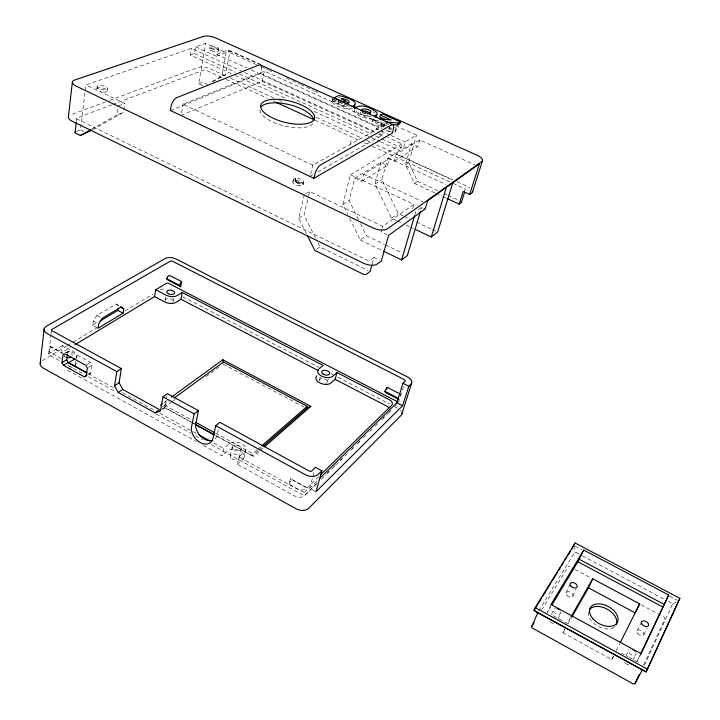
<?xml version="1.0" encoding="UTF-8"?>
<svg xmlns="http://www.w3.org/2000/svg" width="720" height="720" viewBox="0 0 720 720"><rect width="100%" height="100%" fill="white"/><g stroke="black" fill="none" stroke-linecap="round" stroke-linejoin="round"><path stroke-width="0.54" stroke-dasharray="3.6 2.7" d="M295.515 180.594L295.722 178.389L294.912 180.657A5.31 2.34 13.9 0 0 295.749 184.896A5.31 2.34 13.9 0 0 303.201 184.149A5.31 2.34 13.9 0 0 295.515 180.594L296.694 182.376L303.066 184.716M302.04 182.466L296.694 182.376L296.865 180.621M48.654 354.114L49.059 350.712M64.035 354.357L49.608 346.176L50.877 335.322M51.003 334.242L51.516 329.913M76.356 121.572L76.734 118.35M76.599 131.436L80.505 129.906L85.14 91.629M85.275 90.522L85.941 84.987L191.457 48.321L243.549 71.982M75.861 358.137A9.099 5.148 6.4 0 0 73.602 351.594L62.523 345.519L61.614 352.818L70.2 347.625M96.858 89.1L97.155 86.796M67.482 353.754L67.734 351.738L69.669 350.946L90.531 362.385L92.016 365.058L90.864 373.086L88.083 374.877M107.118 90.81L107.397 88.686A5.211 2.052 10.3 0 0 100.044 85.527A5.211 2.052 10.3 0 0 99.378 89.019A5.211 2.052 10.3 0 0 107.397 88.686M672.345 604.53L644.166 665.901M76.59 358.281L76.869 356.193M91.683 129.15L117.189 114.795L118.107 108.117M338.751 100.944L338.211 103.374L341.235 105.354A4.266 1.629 14.8 0 0 344.043 105.966L347.49 105.309M97.155 327.798L92.7 325.404L93.312 321.012L96.858 315.387L116.19 304.011L119.709 305.883M123.822 110.115L124.758 103.473L99.864 91.539A5.202 2.061 10.3 0 0 107.109 90.882A5.202 2.061 10.3 0 0 100.512 87.741A5.202 2.061 10.3 0 0 97.911 90.603L85.941 84.987M231.246 73.674L190.332 55.017L191.457 48.321M181.494 113.112L183.6 100.593M190.332 55.017L194.445 53.559L195.579 46.89L205.713 43.362L226.116 52.569L221.769 76.194L209.484 82.944M202.968 85.662L198.702 83.691L205.713 43.362M165.267 299.907L165.816 296.766M209.439 48.879L209.79 46.881M195.579 46.89L216.171 56.223L216.531 54.207L228.447 49.869L260.109 64.125M173.124 301.356L173.691 298.224M218.277 50.85L218.637 48.852M256.644 64.728L228.078 51.849L228.447 49.869M212.535 81.873L225.657 74.664L230.031 51.138L258.714 64.053M190.539 421.938L164.088 407.403L164.502 405.189L168.975 401.913M162.126 409.752L164.754 407.817L166.986 395.856M170.406 110.493L260.739 73.593L261.567 69.345A7.407 3.294 -67.8 0 0 261.459 66.411M181.125 115.317L262.269 81.324L265.032 67.743M218.322 429.732L217.17 435.015A12.978 9.189 50.6 0 1 214.389 439.407M203.265 445.401L221.958 455.751L223.596 448.452L229.203 443.781A9.234 5.778 11.8 0 1 241.803 443.727A9.234 5.778 11.8 0 1 244.413 452.142L238.887 456.885L237.186 464.175L294.534 495.927A7.452 4.833 14.6 0 0 304.605 495.711L316.521 483.984M230.22 455.949L232.272 447.003M292.851 181.953L293.364 179.721M239.22 457.821L241.308 448.893M303.183 184.41L303.705 182.178M306.351 233.586L298.71 218.34L304.281 194.679M310.617 174.258L313.632 161.496M244.062 457.29L245.772 450.036M315.504 237.978L304.029 215.064L308.358 196.875M308.61 195.804L309.636 191.52L382.68 226.314L413.847 204.39L350.451 174.753L342.837 204.48L347.706 214.353M331.884 101.43L332.658 98.721L331.884 101.43C334.044 105.975 340.443 107.028 344.979 108.45A9.414 3.6 14.8 0 0 349.083 108.81L352.386 108.27M256.977 450L252.792 453.636L252.261 455.85L253.656 456.327L259.542 451.179M350.289 144.27L351.189 140.706M358.515 219.645L349.11 200.502L354.906 178.092L380.835 162.306L387.495 165.375L389.385 158.472L446.112 184.509M384.066 126.774L372.321 121.464L372.834 119.493L374.175 118.764M372.321 121.464L374.337 120.366L374.85 118.404M354.906 178.092L361.773 181.305L363.636 174.195L389.385 158.472M377.793 122.382L378.243 120.672M390.177 135.099L376.164 128.745L376.695 126.72L384.021 122.67M382.059 121.509L381.537 123.48L386.946 124.002M380.853 127.224L381.762 123.786M317.862 171.864L381.564 135.522L382.653 131.436M383.742 127.359L384.741 123.597M303.723 492.219L289.017 484.209L290.529 478.548L306.918 487.71L307.566 488.277L306.234 490.617M319.464 380.007L320.301 376.884M389.493 127.008L388.962 128.988L391.077 127.791M396.495 220.527L391.527 218.178L374.976 184.077L380.835 162.306M403.308 215.847L398.25 213.471L381.906 179.676L387.783 158.076L400.014 150.624L401.886 143.883L387.585 137.385M327.375 382.068L328.221 378.945M395.694 131.247L396.243 129.24M387.783 158.076L394.389 161.109L396.279 154.26L419.733 139.932L474.903 164.835M381.816 138.834L403.317 148.617L405.189 141.903L416.484 135.117L395.991 125.892M315.054 491.319L309.618 488.322L314.595 470.457M372.195 263.916L373.995 257.463L379.485 260.127M381.906 229.095L381.132 231.885L388.557 235.431M382.167 228.168L382.68 226.314M434.808 192.834L414.477 183.438L405.504 164.691L411.417 143.685L417.834 146.592L419.733 139.932M437.904 190.701L417.6 181.332L408.69 162.675L416.484 135.117M412.587 208.692L413.847 204.39M414.9 214.668L415.845 211.437L421.641 207.279L425.187 208.944M421.011 209.421L421.641 207.279M398.664 402.084L399.501 399.429M400.563 396.063L403.74 385.965M550.98 604.503L547.362 612.549L550.818 606.798M551.538 614.367L553.635 609.732M566.064 592.83L569.826 584.568M558.117 618.723L560.664 613.17M572.859 596.124L576.126 589.032M643.518 665.262L664.947 618.849A1.908 1.161 30 0 0 663.759 616.896L660.798 615.321M613.638 655.929L611.784 659.619L562.941 632.709L564.66 629.001M629.127 657.369L636.948 661.653L639.81 655.569M611.784 659.619L613.764 655.641M616.248 650.664L619.884 643.473M637.011 630.837L641.169 622.683M625.995 655.929L628.812 650.421M643.788 634.698L647.064 628.362M632.997 659.979L635.85 654.471M636.948 661.653L641.097 653.688M562.941 632.709L565.155 628.812M567.936 623.934L571.266 618.075M570.564 617.616L567.243 623.448L552.096 615.141M289.017 484.209L291.699 479.556L290.529 478.548M541.719 609.993L567.918 566.946A1.827 1.134 26.2 0 1 570.114 566.838M538.893 610.659L574.497 552.591A1.872 0.891 77.4 0 1 575.001 552.744A1.827 1.791 40.6 0 1 576.153 552.537M63.882 356.589L64.971 354.87M49.59 349.29L50.94 347.157M354.582 109.674L353.907 111.24C358.038 117.036 366.849 119.448 373.761 118.26M360.72 112.005L360.198 112.797A4.014 1.548 15.2 0 0 361.044 114.03L364.266 115.488A4.023 1.548 15.2 0 0 366.867 115.785L369.288 115.083M317.007 483.084L305.064 494.838A1.89 1.224 14.8 0 1 302.526 494.892L211.239 444.483M327.357 472.905L328.95 471.339M333.729 466.641L335.322 465.075M340.101 460.368L341.694 458.802M352.053 448.623L353.646 447.057M358.425 442.359L360.018 440.793M383.112 418.077L384.705 416.502M389.484 411.804L391.077 410.238M395.055 406.323L396.648 404.757M321.282 479.286L326.052 474.597M326.844 473.814L347.499 453.492M350.676 450.369L353.853 447.237M357.03 444.114L360.207 440.982M363.393 437.859L366.57 434.727M369.747 431.604L372.123 429.255M375.309 426.132L378.486 423.009M381.663 419.877L386.424 415.188M387.216 414.405L389.601 412.065A6.615 3.825 17.1 0 0 390.087 411.408M309.618 488.322L317.619 480.474M318.654 476.703L306.612 488.466A7.488 4.815 14.6 0 1 296.505 488.664L238.887 456.885M260.379 450.45L262.908 448.245M258.12 450.738L252.261 455.85L215.037 435.393M258.957 450.009L262.305 447.093M257.814 449.271L261.162 446.355M237.186 464.175L242.694 459.405A9.198 5.805 11.7 0 0 240.111 450.972A9.198 5.805 11.7 0 0 227.556 451.044L221.958 455.751M373.995 257.463L370.269 260.217A2.574 1.242 15.6 0 1 366.885 260.019L77.625 119.349A2.484 1.026 9.6 0 1 77.283 117.837L111.6 104.877M463.851 191.007L465.228 189.99A2.223 0.927 17.3 0 0 464.166 188.451L451.107 182.466M164.088 407.403L171.243 402.156M172.134 401.499L174.816 399.537M206.1 376.578L221.292 365.427M164.106 402.525L168.624 399.231M349.65 218.304L360.36 240.021L366.435 235.764L384.426 244.404M391.527 218.178L398.25 213.471M316.539 249.273L319.995 246.951L368.091 270.459M414.477 183.438L417.6 181.332M88.29 367.425L92.016 365.058M342.837 204.48L349.11 200.502M374.976 184.077L381.906 179.676M405.504 164.691L408.69 162.675M86.805 364.743L90.531 362.385M69.318 369.108L72.954 366.831M361.773 181.305L387.495 165.375M394.389 161.109L417.834 146.592M298.71 218.34L304.029 215.064M66.825 352.674L69.669 350.946M403.317 148.617L411.417 143.685M65.844 352.89L67.734 351.738M42.336 360.675L66.411 346.203M67.374 345.627L72.189 342.729M73.152 342.153L97.227 327.672M125.145 310.887L153.072 294.102M350.451 174.753L401.886 143.883M62.523 345.519L49.077 353.565A1.836 1.035 5.9 0 0 49.293 355.05L60.084 361.008M92.7 325.404L97.353 322.623M306.072 193.626L309.636 191.52M296.694 182.376L295.056 180.639L296.694 182.376L299.016 181.026M310.14 176.265L313.038 174.609M92.574 129.717L123.507 112.329L117.189 114.795M376.164 128.745L386.226 123.147M668.142 601.299L671.4 603.09A1.917 1.818 43.5 0 1 671.94 604.188L678.501 600.912M198.702 83.691L201.465 82.611A2.115 0.81 12.3 0 1 204.345 82.935L207.747 84.501M221.769 76.194L225.657 74.664M88.911 373.86L90.864 373.086M118.413 105.894L124.758 103.473M112.653 104.481L203.652 70.119A2.124 0.801 12.4 0 1 206.55 70.461L221.139 77.148M105.462 101.934L70.704 114.867A10.35 4.293 9.6 0 0 70.281 115.038M109.683 100.359L198.153 67.437A8.847 3.33 12.4 0 1 210.177 68.841L226.512 76.311M216.171 56.223L226.116 52.569M228.078 51.849L230.031 51.138M161.604 408.915L164.754 407.817M371.061 116.748C365.211 116.37 358.902 114.435 354.744 110.16M374.337 120.366L380.907 121.005M338.13 97.578L340.254 98.028M49.635 346.14L62.001 352.899M576.153 552.555L581.418 555.291M332.19 100.692L338.274 102.906M363.897 113.247L362.187 112.482M260.73 66.573L267.867 69.795M268.893 70.254L271.953 71.631M286.236 78.075L291.339 80.37M292.356 80.829L299.502 84.051M300.519 84.51L305.622 86.814M306.639 87.273L313.785 90.495M314.802 90.954L319.905 93.249M332.154 98.775L337.248 101.07M338.274 101.529L345.411 104.751M346.437 105.21L349.497 106.587M362.763 112.572L367.866 114.867M385.875 123.237L388.746 124.524M333.666 99.738L341.523 103.275M372.834 119.493L387.261 126.063M260.739 73.593L382.122 128.52M386.199 130.365L392.319 133.137M216.531 54.207L247.131 68.067M251.217 69.912L376.695 126.72M391.176 135.549L405.189 141.903M244.575 72.441L375.327 131.823M379.413 133.677L386.559 136.926M262.269 81.324L374.427 132.282M378.504 134.136L381.564 135.522M194.445 53.559L235.395 72.198M239.499 74.061L371.574 134.172M375.669 136.035L380.79 138.366M235.332 75.537L286.479 98.856M314.1 111.447L370.35 137.106M371.376 137.565L379.557 141.3M380.583 141.768L400.014 150.624M230.598 78.174L274.491 98.244M279.594 100.575L281.637 101.511M316.341 117.378L362.277 138.375M366.354 140.247L372.483 143.046M376.569 144.909L453.123 179.91M457.209 181.773L467.415 186.444A9.243 3.852 17.3 0 1 469.908 187.83M396.279 154.26L452.493 179.964M226.242 79.479L267.066 98.172M273.186 100.98L275.229 101.916M315.027 120.141L359.928 140.706M364.014 142.578L371.151 145.845M372.177 146.313L450.099 182.007M443.988 193.509L447.03 194.913M448.047 195.381L459.207 200.529M435.825 193.311L441.927 196.128M442.944 196.596L445.986 198.009M363.636 174.195L422.928 201.807M404.316 216.324L409.365 218.709M416.439 222.039L431.586 229.185M432.603 229.662L435.627 231.084M397.485 221.004L402.453 223.353M406.431 225.234L409.41 226.638M410.4 227.115L413.379 228.519M385.425 244.881L402.408 253.044M360.36 240.021L382.5 250.704M80.505 129.906L84.087 131.661M182.664 296.721L318.951 367.389M330.885 373.581L332.874 374.616M337.851 377.19L389.574 404.019M394.551 406.593L397.539 408.141A8.226 4.761 17.5 0 1 398.007 408.402M574.956 546.111L581.859 549.765M669.618 596.214L677.511 600.39M223.083 364.122L304.668 407.385M582.408 555.813L664.2 599.211M575.046 569.475L590.814 577.899M641.088 604.782L659.817 614.79M96.858 315.387L101.331 317.781M93.312 321.012L96.885 322.938M621.315 653.085L628.155 656.829M164.502 405.189L191.97 420.255M215.514 433.179L252.792 453.636M162.459 406.233L190.899 421.848M191.88 422.388L194.814 424.008M215.415 435.321L253.656 456.327M191.52 422.478L194.463 424.089M291.699 479.556L307.566 488.277M61.29 358.623L49.284 351.882M88.092 373.725L114.606 388.341M122.463 392.679L154.863 410.544M159.768 413.253L192.177 431.127M193.158 431.667L196.101 433.287M213.777 443.034L223.596 448.452M67.941 365.346L84.627 374.562M88.551 376.731L116.037 391.905M156.276 414.126L190.629 433.098M195.534 435.807L202.41 439.605M67.5 370.242L196.38 441.594M373.104 111.87L375.039 113.13M116.19 304.011L118.485 306.108M294.912 180.657L300.213 185.787M317.997 242.964L319.995 246.951M360.495 223.677L366.435 235.764M332.361 99.459L333.036 101.016L335.709 102.834L345.465 106.479A9.423 3.591 14.9 0 0 348.273 106.83M573.966 545.589L575.001 552.735M395.064 127.521A4.653 1.818 15.7 0 1 395.145 130.041M391.5 129.816A4.653 1.818 15.7 0 1 388.665 128.637M395.082 129.969A4.644 1.818 15.7 0 1 394.155 132.138M391.581 131.976A4.644 1.818 15.7 0 1 386.946 129.609M388.8 127.872A4.644 1.818 15.7 0 1 392.409 128.493M312.831 123.633A27.603 10.962 13.8 0 1 282.645 125.568A27.603 10.962 13.8 0 1 259.947 109.332M365.643 113.706A4.023 1.548 15.2 0 1 364.77 113.517M342.657 103.68A4.266 1.62 14.8 0 1 341.712 103.392M560.835 612.099A3.915 2.538 27.3 0 1 558.072 614.25A3.915 2.538 27.3 0 1 553.797 611.514A3.915 2.538 27.3 0 1 555.273 608.544M560.493 611.1A3.915 2.538 27.3 0 1 560.682 611.505M635.814 652.545A4.059 2.583 30.7 0 1 634.221 655.461A4.059 2.583 30.7 0 1 629.487 653.4A4.059 2.583 30.7 0 1 629.451 649.773M671.949 604.197A1.89 0.891 -22.9 0 1 672.354 604.53M615.105 626.355A15.363 9.729 28.7 0 1 614.61 626.841M614.043 627.282A15.363 9.729 28.7 0 1 596.574 625.482A15.363 9.729 28.7 0 1 588.672 611.244M553.428 623.457A3.897 2.556 27.5 0 1 550.395 621.882M549.909 621.306A3.897 2.556 27.5 0 1 549.666 620.91M629.01 664.677A4.032 2.592 31 0 1 626.976 664.218M626.472 663.975A4.032 2.592 31 0 1 624.609 662.382M49.194 351.927A2.601 2.286 -44.8 0 1 49.68 349.362M65.718 357.237A4.554 2.574 6.4 0 1 63.936 356.121M65.124 352.836A4.554 2.574 6.4 0 1 69.858 352.953A4.554 2.574 6.4 0 1 72.369 355.446M75.186 361.035A9.063 5.166 6.3 0 1 75.591 361.728M160.146 289.863A7.92 4.167 10.1 0 1 166.257 289.161M400.383 410.229A8.226 4.761 17.5 0 1 401.184 411.264M324.387 378.9A4.086 2.331 14.9 0 1 327.177 382.509M326.655 383.004A4.086 2.331 14.9 0 1 325.656 383.409M319.464 380.673A4.086 2.331 14.9 0 1 323.01 378.594M165.357 300.663A3.996 2.124 10.1 0 1 169.056 298.476A3.996 2.124 10.1 0 1 173.088 301.5M172.755 302.022A3.996 2.124 10.1 0 1 172.134 302.445M70.254 365.967A4.527 2.583 6.2 0 1 69.363 366.408M400.491 394.254A2.439 2.331 -29.3 0 1 400.482 396.153M306.117 490.572A2.799 2.664 -50.7 0 1 303.921 492.327M295.425 178.425L295.209 180.621L295.722 178.389A5.319 2.34 13.9 0 1 303.705 181.809A5.319 2.34 13.9 0 1 296.37 182.709A5.319 2.34 13.9 0 1 295.425 178.425M384.282 125.316L312.75 165.213L182.979 104.292L264.33 71.154L384.282 125.316M211.473 48.645A4.527 1.629 12.7 0 0 218.601 48.96A4.527 1.629 12.7 0 0 212.562 45.999A4.527 1.629 12.7 0 0 211.473 48.645M211.122 50.652A4.527 1.638 12.7 0 0 218.241 50.958A4.527 1.638 12.7 0 0 212.211 47.997A4.527 1.638 12.7 0 0 211.122 50.652M637.524 633.465A3.906 2.439 30.1 0 0 643.698 634.842A3.906 2.439 30.1 0 0 639.963 630.009A3.906 2.439 30.1 0 0 637.524 633.465M566.712 595.215A3.78 2.403 27.1 0 0 572.778 596.268A3.78 2.403 27.1 0 0 568.998 591.732A3.78 2.403 27.1 0 0 566.712 595.215M233.775 449.784A4.617 2.889 11.8 0 0 241.254 449.091A4.617 2.889 11.8 0 0 235.323 445.005A4.617 2.889 11.8 0 0 233.775 449.784M231.723 458.73A4.59 2.907 11.7 0 0 239.166 458.019A4.59 2.907 11.7 0 0 233.271 453.933A4.59 2.907 11.7 0 0 231.723 458.73"/><path stroke-width="1.08" d="M40.176 363.438L44.127 328.986M68.382 116.973L72.378 82.008M75.078 132.336L76.221 122.652M61.983 362.682L63 354.618L64.935 353.826L85.878 365.328L87.363 368.019L86.229 376.074L84.276 376.839L63.468 365.337L61.983 362.682L66.708 359.775L67.347 354.753M100.143 320.958L117.828 310.419L118.161 308.259M123.084 313.2L123.75 308.898L121.473 306.81L102.222 318.258L98.676 323.892L98.046 328.284L123.084 313.2L117.828 310.419M212.661 440.289A12.978 9.189 50.6 0 1 200.547 436.194A12.978 9.189 50.6 0 1 195.84 423.306L198.441 410.616L167.391 393.678L162.99 396.855L160.371 411.039L155.115 412.866L118.251 392.517L114.552 385.794L116.775 371.583L121.347 368.568L52.164 330.831A1.863 1.017 6.3 0 1 51.948 329.373L170.388 261.135A1.611 0.81 10.5 0 1 172.611 261.252L404.469 379.692A1.674 0.927 17.4 0 1 405.189 381.132L402.984 383.247L396.864 402.75L319.221 478.908M155.115 412.866L159.507 409.653L122.778 389.43L119.097 382.734L121.347 368.568M74.97 344.745L154.548 296.604L155.709 289.782L166.5 283.32A1.593 0.828 10.2 0 1 168.705 283.419L397.548 401.733A1.656 0.945 17.5 0 1 397.818 401.904M167.652 276.768L166.491 278.631L167.859 279.972L180.657 286.74L181.611 281.502L169.587 275.454A2.313 2.07 -37.4 0 0 167.742 276.804M154.548 296.604L164.799 301.959A8.001 4.239 10.1 0 0 175.887 302.409L180.945 299.241L182.187 292.473L323.154 365.427L318.735 369.108A8.208 4.635 14.9 0 0 321.651 376.128A8.208 4.635 14.9 0 0 332.631 376.317L336.978 372.582L388.953 399.483A6.642 3.807 17.1 0 1 391.707 405.315L321.057 474.345M198.441 410.616L194.157 413.901L191.574 426.627A13.041 9.198 50.6 0 0 200.178 442.512A13.041 9.198 50.6 0 0 212.985 438.408L215.739 425.7L219.933 422.343L309.114 470.979A1.908 1.206 14.9 0 0 311.688 470.943L315.477 467.307L321.912 470.808L315.963 491.814L402.606 405.72L408.798 386.226L410.985 384.093A8.37 4.653 17.4 0 0 407.385 376.902L176.319 259.11A8.055 4.068 10.5 0 0 165.24 258.507L46.305 326.295A9.297 5.103 6.3 0 0 47.349 333.612L116.775 371.583M313.902 178.299L315.054 173.61A8.397 3.132 -65.6 0 1 320.157 165.186L392.139 124.641A7.65 2.547 -66.4 0 1 393.453 128.88L392.319 133.137L313.902 178.299L170.406 110.493L171.198 105.831A8.1 4.014 -66.6 0 1 176.355 97.812L259.398 64.836A7.407 3.294 -67.8 0 1 261.252 65.88M344.664 102.645L345.141 100.692L341.316 98.973L342.297 98.496L344.817 99.126A7.101 2.7 14.8 0 1 347.706 100.323L349.236 101.646L349.128 102.501L345.438 104.013M391.275 124.407L397.764 125.028L399.771 123.894L400.302 121.941L382.446 113.922L380.322 115.065L379.8 117.018L385.776 119.709M263.133 446.364L306.63 408.429L307.197 406.305L223.533 361.998L174.339 397.989M397.764 125.028L398.295 123.075L400.302 121.941M316.44 376.389A8.181 4.653 14.9 0 0 320.319 383.166A8.181 4.653 14.9 0 0 330.768 383.085L335.115 379.323L336.978 372.582M371.898 264.987L370.098 271.431L366.381 274.239A2.556 1.251 15.6 0 1 363.015 274.068L314.811 250.434L307.35 235.566M383.508 251.19L401.625 259.92L414.585 215.748M420.381 211.563L407.403 255.447L401.625 259.92M415.368 229.464L431.262 236.988L446.472 187.101M386.514 389.394L387.153 387.306L399.996 393.921M453.186 181.512L437.652 232.038L431.262 236.988M447.003 198.477L459.207 204.12L463.158 191.52L469.674 194.508L471.87 192.861A9.243 3.852 17.3 0 0 472.635 191.187M461.439 202.347L464.733 191.871M469.674 194.508L479.43 163.809L476.802 164.925M401.715 414.315L411.687 383.004M472.554 191.979L482.499 160.749M535.194 607.626L534.006 610.335L538.173 613.062L646.137 671.94L679.86 598.329L575.127 542.988L535.194 607.626L647.559 669.267M639.324 674.343L635.139 683.424A2.052 1.332 31.9 0 1 632.781 683.649L532.854 628.317A1.953 1.305 27.1 0 1 531.828 626.256L537.822 612.702M575.127 542.988L571.617 549.396M551.97 604.881L577.863 561.744L583.731 550.062L668.691 595.008L641.097 653.688L550.98 604.503L583.731 550.062M571.824 617.103L588.483 587.835L592.713 578.79L639.648 603.882L620.217 642.717M640.287 654.561L668.691 595.008M639.648 603.882L635.112 612.882L588.483 587.835M679.86 598.329L646.137 671.94L534.006 610.335L541.638 597.96M635.094 683.505L642.258 669.915M398.502 399.204L385.56 392.526L384.867 391.329L387.153 387.306M571.122 616.653L592.713 578.79M531.828 626.256L534.159 622.431M542.817 596.052L551.043 582.723M552.222 580.815L557.514 572.247M558.684 570.348L560.448 567.486M561.627 565.587L563.976 561.78M565.146 559.872L566.91 557.019M568.089 555.111L570.438 551.304M180.657 286.74L179.298 285.246L181.611 281.502M354.51 108.45C360.9 103.014 371.187 107.721 376.731 112.392A10.152 3.888 15.3 0 1 377.163 114.183L374.274 116.298M360.837 110.43C363.393 107.946 367.506 108.855 370.188 110.664A3.951 1.512 15.3 0 1 371.007 111.897L369.801 113.121L367.371 113.814M375.84 117.216L376.65 116.136A10.143 3.897 15.3 0 0 376.551 114.948M321.912 470.808L318.15 474.471A9.558 6.048 14.9 0 1 305.271 474.66L215.739 425.7M353.988 107.46L354.825 106.479L354.654 104.769M264.582 446.769L310.833 406.332L222.822 359.757L171.333 397.26M261.999 445.626L307.197 406.305M459.207 204.12L461.277 202.554A2.205 0.936 17.3 0 0 461.178 201.636M160.497 405.153L162.306 403.839M479.43 163.809L427.635 200.745L425.187 208.944L388.557 235.431L381.312 261.018L377.433 263.934A10.71 5.166 15.6 0 1 363.267 263.133L72.081 121.176A10.35 4.293 9.6 0 1 68.76 116.154M118.251 392.517L122.778 389.43M114.552 385.794L119.097 382.734M84.276 376.839L87.057 375.048M63.468 365.337L68.175 362.421L87.021 372.816M74.835 358.947L68.454 362.889L86.13 372.636M182.187 292.473L177.12 295.614A8.028 4.212 10.2 0 1 166.005 295.137L155.709 289.782M75.213 132.075A2.466 1.044 9.4 0 0 75.96 133.353L80.379 135.513L90.738 129.681M91.611 130.257L80.379 135.513M306.63 408.429L310.833 406.332M345.141 100.692L342.981 101.763L334.134 97.776L338.598 95.625C341.811 95.895 363.429 101.988 351.882 106.587M362.169 111.24L365.544 110.961L369.684 112.626A3.951 1.521 15.3 0 1 370.431 113.445M379.233 118.827L391.284 119.997L380.322 115.065M385.308 121.824L398.295 123.075M260.289 64.899L392.868 124.623M276.246 102.384L314.01 119.673M402.984 383.247L408.798 386.226M166.491 278.631L179.298 285.246M384.867 391.329L398.196 398.214M396.864 402.75L402.606 405.72M180.945 299.241L318.366 370.62M335.115 379.323L386.883 406.206A6.615 3.825 17.1 0 1 389.16 407.889M120.24 307.035L123.75 308.898M579.042 559.152L664.047 604.35M577.863 561.744L662.706 606.924M162.99 396.855L194.157 413.901M195.894 422.415L214.533 432.639M195.795 424.548L214.434 434.781M195.444 424.629L213.075 434.322M199.044 434.916L209.844 440.874M348.444 103.167L347.229 102.276A7.092 2.709 14.8 0 0 344.34 101.079M66.708 359.775L68.175 362.421M222.822 359.757L223.02 363.033M261.18 106.695A27.603 10.962 13.8 0 1 291.096 105.111A27.603 10.962 13.8 0 1 313.803 120.933M556.965 608.616A3.915 2.538 27.3 0 1 557.478 608.751M558.468 609.183A3.915 2.538 27.3 0 1 558.936 609.471M632.421 649.674A4.059 2.583 30.7 0 1 632.682 649.764M633.933 650.412A4.059 2.583 30.7 0 1 634.158 650.574M634.59 650.925A4.059 2.583 30.7 0 1 634.986 651.303M538.182 613.062A1.98 0.99 79.2 0 1 538.128 612.396M589.266 610.02A15.363 9.729 28.7 0 1 607.122 609.138A15.363 9.729 28.7 0 1 616.239 624.654M71.136 357.138A4.554 2.574 6.4 0 1 66.582 357.498M75.897 362.799A9.063 5.166 6.3 0 1 74.232 366.012M316.674 376.128A8.181 4.653 14.9 0 1 316.935 375.885M40.752 362.088A9.126 5.211 5.7 0 0 43.335 368.127L295.938 508.716A9.378 6.156 14.8 0 0 308.601 508.383L401.004 415.44A8.226 4.761 17.5 0 0 401.85 413.01M481.833 161.577L387.297 228.906A10.908 4.986 15.7 0 1 372.924 227.916L76.167 86.13A10.53 4.131 10 0 1 74.727 80.019L203.499 36.414A8.982 3.186 12.7 0 1 215.676 37.962L477.225 155.322A9.387 3.699 17.3 0 1 481.833 161.577M268.425 115.686A27.657 10.908 13.8 0 0 313.65 120.087A27.657 10.908 13.8 0 0 280.845 99.558A27.657 10.908 13.8 0 0 268.425 115.686M571.041 586.26A3.798 2.385 26.9 0 0 577.062 587.007A3.798 2.385 26.9 0 0 572.922 582.579A3.798 2.385 26.9 0 0 571.041 586.26M642.168 624.402A3.924 2.43 29.9 0 0 648.378 625.797A3.924 2.43 29.9 0 0 644.598 620.964A3.924 2.43 29.9 0 0 642.168 624.402M592.839 618.624A15.381 9.711 28.7 0 0 617.202 622.674A15.381 9.711 28.7 0 0 601.353 604.107A15.381 9.711 28.7 0 0 592.839 618.624M322.992 374.004A4.104 2.313 14.9 0 0 329.589 373.896A4.104 2.313 14.9 0 0 324.414 370.242A4.104 2.313 14.9 0 0 322.992 374.004M168.363 293.706A4.014 2.106 10.2 0 0 174.627 293.004A4.014 2.106 10.2 0 0 169.056 290.124A4.014 2.106 10.2 0 0 168.363 293.706"/></g></svg>
